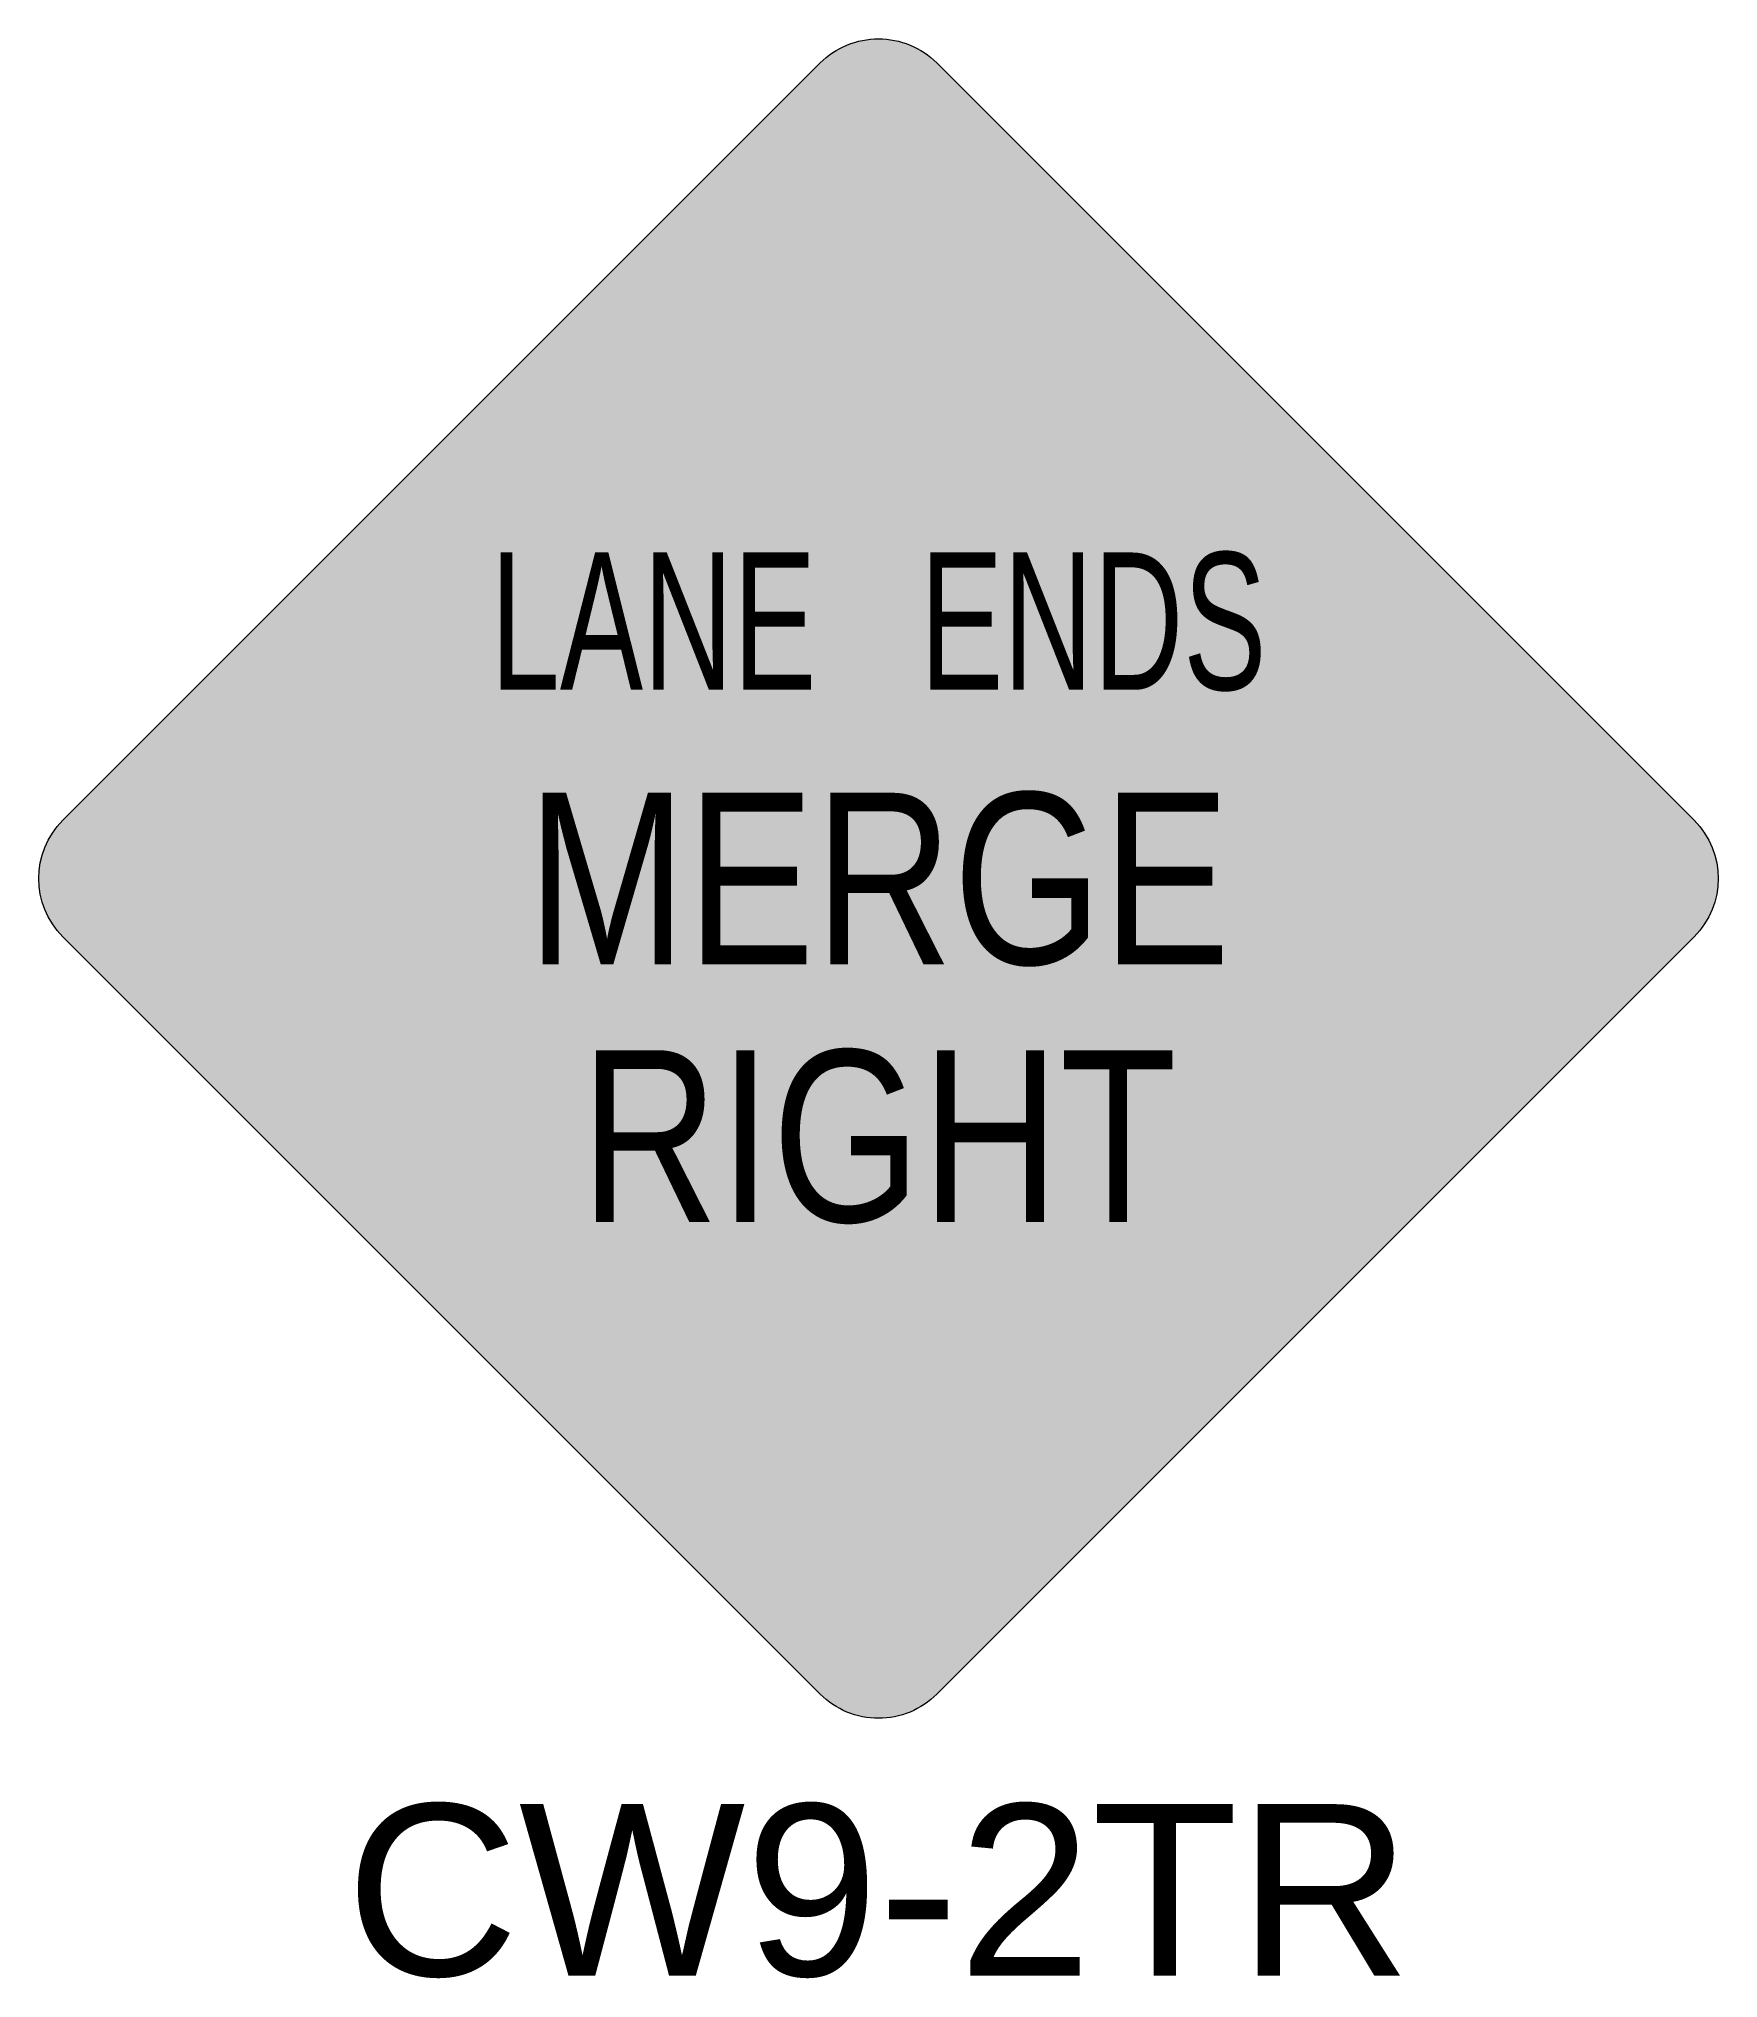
# Model space of a CAD drawing. Extents: x -0.49 to 0.49, y -0.64 to 0.49.
import ezdxf
from ezdxf.enums import TextEntityAlignment as Align

# ---------------------------------------------------------------- set-up
doc = ezdxf.new("R2010")
doc.units = 0
doc.header["$LTSCALE"] = 0.01
doc.header["$MEASUREMENT"] = 0
for name, color, linetype, lineweight in [('C-TRAF-CTRL-MTCD-IDEN', 7, 'Continuous', 20), ('C-TRAF-CTRL-MTCD-PATT-BLCK', 250, 'Continuous', 20), ('C-TRAF-CTRL-MTCD-PATT-ORNG', 30, 'Continuous', 20)]:
    doc.layers.add(name, color=color, linetype=linetype, lineweight=lineweight)
doc.styles.add('COA', font='arial.ttf')

msp = doc.modelspace()

# ---------------------------------------------------------------- hatches: boundary and pattern name
at = {"layer": 'C-TRAF-CTRL-MTCD-PATT-BLCK', "lineweight": 0}
h = msp.add_hatch(color=256, dxfattribs=at)
h.paths.add_polyline_path([(-0.4666904754924719, 0.02545584400528114), (-0.02545584401719915, 0.4666904755043959, -0.4142135623840679), (0.02545584420793984, 0.4666904755043959), (0.4666904754924777, 0.02545584421985794, -0.4142135623676085), (0.4666904754924777, -0.02545584400528107), (0.02545584401720497, -0.4666904755043957, -0.414213562373095), (-0.02545584420793401, -0.4666904755043957), (-0.4666904754924719, -0.02545584421985787, -0.4142135623676085)])
h.paths.add_polyline_path([(-0.4525483398743777, 0.01131370838718695), (-0.01131370839910499, 0.4525483398863017, -0.4142135623840679), (0.01131370858984567, 0.4525483398863017), (0.4525483398743835, 0.01131370860176375, -0.4142135623676085), (0.4525483398743835, -0.01131370838718688), (0.01131370839911081, -0.4525483398863015, -0.414213562373095), (-0.01131370858983985, -0.4525483398863015), (-0.4525483398743777, -0.01131370860176361, -0.4142135623676085)], flags=16)
at = {"layer": 'C-TRAF-CTRL-MTCD-PATT-ORNG', "lineweight": 0}
h = msp.add_hatch(color=256, dxfattribs=at)
h.dxf.hatch_style = 1
edge = h.paths.add_edge_path()
edge.add_line((-0.4751757568633284, 0.03394112537613765), (-0.03394112538805566, 0.4751757568752523))
edge.add_arc((9.537034356688068e-11, 0.4412346313930978), 0.04799999997996898, 44.99999999892668, 135.0000000010733, ccw=False)
edge.add_line((0.03394112557879633, 0.4751757568752523), (0.4751757568633341, 0.03394112559071444))
edge.add_arc((0.4412346313792723, 1.072884385500128e-10), 0.04799999998131771, -44.9999999994634, 44.9999999994634, ccw=False)
edge.add_line((0.4751757568633341, -0.03394112537613758), (0.03394112538806149, -0.4751757568752521))
edge.add_arc((-9.53645218348953e-11, -0.4412346313918261), 0.0479999999808681, 225, 315, ccw=False)
edge.add_line((-0.03394112557879051, -0.4751757568752521), (-0.4751757568633284, -0.03394112559071433))
edge.add_arc((-0.4412346313792666, -1.072883275277103e-10), 0.04799999998131765, 135.0000000005366, 224.9999999994634, ccw=False)

# ---------------------------------------------------------------- linework, layer by layer
at = {"layer": 'C-TRAF-CTRL-MTCD-PATT-BLCK', "lineweight": 0, "flags": 128}
msp.add_lwpolyline([(-0.4751757568633284, 0.03394112537613765), (-0.03394112538805564, 0.4751757568752523, -0.4142135623840679), (0.03394112557879633, 0.4751757568752523), (0.4751757568633341, 0.03394112559071445, -0.4142135623676085), (0.4751757568633341, -0.03394112537613758), (0.03394112538806147, -0.4751757568752521, -0.414213562373095), (-0.03394112557879051, -0.4751757568752521), (-0.4751757568633284, -0.03394112559071431, -0.4142135623676085)], format="xyb", close=True, dxfattribs=at)

# ---------------------------------------------------------------- texts
at = {"layer": 'C-TRAF-CTRL-MTCD-IDEN', "lineweight": 0, "style": 'COA'}
msp.add_text('CW9-2TR', height=0.09999999998574781, dxfattribs=at).set_placement((-9.536453176257528e-11, -0.5392346313726942), align=Align.TOP_CENTER)
at = {"layer": 'C-TRAF-CTRL-MTCD-PATT-BLCK', "lineweight": 0, "style": 'COA'}
for s, height, width, p in [('LANE   ENDS', 0.08, 0.65, (0, 0.15)), ('MERGE', 0.09999999998569503, 0.8, (-7.152266334742308e-11, -5.946532155576278e-12)), ('RIGHT', 0.09999999998569503, 0.8, (0, -0.15))]:
    msp.add_text(s, height=height, dxfattribs=dict(at, width=width)).set_placement(p, align=Align.MIDDLE_CENTER)

doc.saveas('drawing.dxf')
